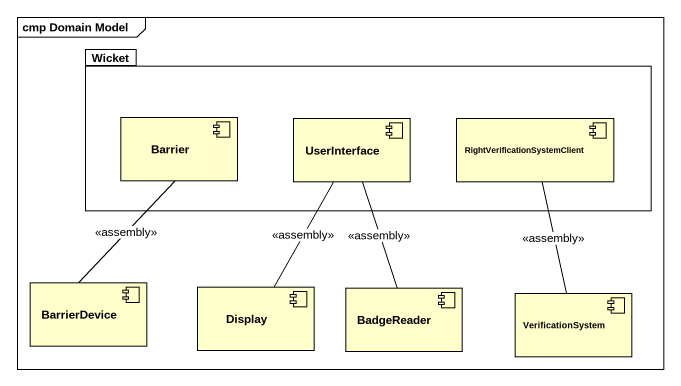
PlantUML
@startuml
mainframe cmp Domain Model
package Wicket {
  component Barrier
  component UserInterface
  component "RightVerificationSystemClient" as RightVerificationSystemClien
}
component BarrierDevice
component Display
component BadgeReader
component VerificationSystem
Barrier -- BarrierDevice : <<assembly>>
UserInterface -- Display : <<assembly>>
UserInterface -- BadgeReader : <<assembly>>
RightVerificationSystemClien -- VerificationSystem : <<assembly>>
@enduml
